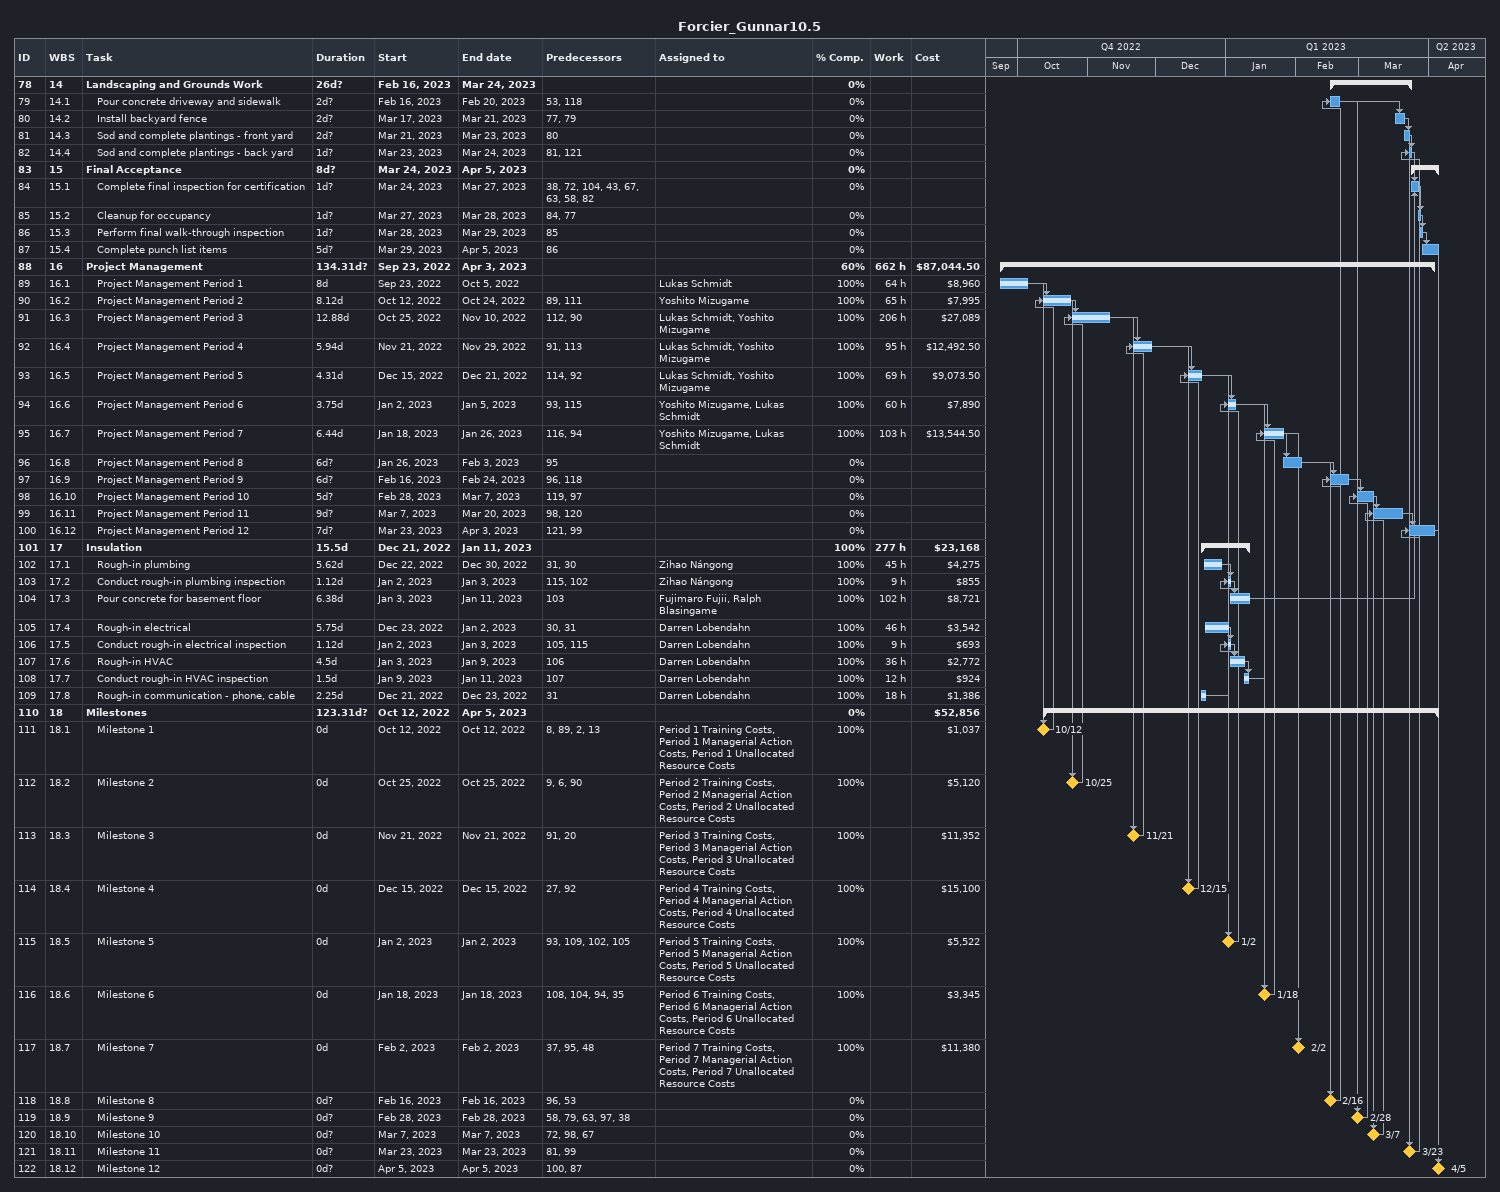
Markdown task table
Forcier_Gunnar10.5

| ID | WBS | Task | Duration | Start | Finish | Predecessors | Resources | % complete | Work (h) | Cost ($) |
|---|---|---|---|---|---|---|---|---|---|---|
| 78 | 14 | **Landscaping and Grounds Work** | 26d? | 2023-02-16 | 2023-03-24 |  |  | 0 |  |  |
| 79 | 14.1 | Pour concrete driveway and sidewalk | 2d? | 2023-02-16 | 2023-02-20 | 53, 118 |  | 0 |  |  |
| 80 | 14.2 | Install backyard fence | 2d? | 2023-03-17 | 2023-03-21 | 77, 79 |  | 0 |  |  |
| 81 | 14.3 | Sod and complete plantings - front yard | 2d? | 2023-03-21 | 2023-03-23 | 80 |  | 0 |  |  |
| 82 | 14.4 | Sod and complete plantings - back yard | 1d? | 2023-03-23 | 2023-03-24 | 81, 121 |  | 0 |  |  |
| 83 | 15 | **Final Acceptance** | 8d? | 2023-03-24 | 2023-04-05 |  |  | 0 |  |  |
| 84 | 15.1 | Complete final inspection for certification | 1d? | 2023-03-24 | 2023-03-27 | 38, 72, 104, 43, 67, 63, 58, 82 |  | 0 |  |  |
| 85 | 15.2 | Cleanup for occupancy | 1d? | 2023-03-27 | 2023-03-28 | 84, 77 |  | 0 |  |  |
| 86 | 15.3 | Perform final walk-through inspection | 1d? | 2023-03-28 | 2023-03-29 | 85 |  | 0 |  |  |
| 87 | 15.4 | Complete punch list items | 5d? | 2023-03-29 | 2023-04-05 | 86 |  | 0 |  |  |
| 88 | 16 | **Project Management** | 134.31d? | 2022-09-23 | 2023-04-03 |  |  | 60 | 662 | 87044.50 |
| 89 | 16.1 | Project Management Period 1 | 8d | 2022-09-23 | 2022-10-05 |  | Lukas Schmidt | 100 | 64 | 8960 |
| 90 | 16.2 | Project Management Period 2 | 8.12d | 2022-10-12 | 2022-10-24 | 89, 111 | Yoshito Mizugame | 100 | 65 | 7995 |
| 91 | 16.3 | Project Management Period 3 | 12.88d | 2022-10-25 | 2022-11-10 | 112, 90 | Lukas Schmidt, Yoshito Mizugame | 100 | 206 | 27089 |
| 92 | 16.4 | Project Management Period 4 | 5.94d | 2022-11-21 | 2022-11-29 | 91, 113 | Lukas Schmidt, Yoshito Mizugame | 100 | 95 | 12492.50 |
| 93 | 16.5 | Project Management Period 5 | 4.31d | 2022-12-15 | 2022-12-21 | 114, 92 | Lukas Schmidt, Yoshito Mizugame | 100 | 69 | 9073.50 |
| 94 | 16.6 | Project Management Period 6 | 3.75d | 2023-01-02 | 2023-01-05 | 93, 115 | Yoshito Mizugame, Lukas Schmidt | 100 | 60 | 7890 |
| 95 | 16.7 | Project Management Period 7 | 6.44d | 2023-01-18 | 2023-01-26 | 116, 94 | Yoshito Mizugame, Lukas Schmidt | 100 | 103 | 13544.50 |
| 96 | 16.8 | Project Management Period 8 | 6d? | 2023-01-26 | 2023-02-03 | 95 |  | 0 |  |  |
| 97 | 16.9 | Project Management Period 9 | 6d? | 2023-02-16 | 2023-02-24 | 96, 118 |  | 0 |  |  |
| 98 | 16.10 | Project Management Period 10 | 5d? | 2023-02-28 | 2023-03-07 | 119, 97 |  | 0 |  |  |
| 99 | 16.11 | Project Management Period 11 | 9d? | 2023-03-07 | 2023-03-20 | 98, 120 |  | 0 |  |  |
| 100 | 16.12 | Project Management Period 12 | 7d? | 2023-03-23 | 2023-04-03 | 121, 99 |  | 0 |  |  |
| 101 | 17 | **Insulation** | 15.5d | 2022-12-21 | 2023-01-11 |  |  | 100 | 277 | 23168 |
| 102 | 17.1 | Rough-in plumbing | 5.62d | 2022-12-22 | 2022-12-30 | 31, 30 | Zihao Nángong | 100 | 45 | 4275 |
| 103 | 17.2 | Conduct rough-in plumbing inspection | 1.12d | 2023-01-02 | 2023-01-03 | 115, 102 | Zihao Nángong | 100 | 9 | 855 |
| 104 | 17.3 | Pour concrete for basement floor | 6.38d | 2023-01-03 | 2023-01-11 | 103 | Fujimaro Fujii, Ralph Blasingame | 100 | 102 | 8721 |
| 105 | 17.4 | Rough-in electrical | 5.75d | 2022-12-23 | 2023-01-02 | 30, 31 | Darren Lobendahn | 100 | 46 | 3542 |
| 106 | 17.5 | Conduct rough-in electrical inspection | 1.12d | 2023-01-02 | 2023-01-03 | 105, 115 | Darren Lobendahn | 100 | 9 | 693 |
| 107 | 17.6 | Rough-in HVAC | 4.5d | 2023-01-03 | 2023-01-09 | 106 | Darren Lobendahn | 100 | 36 | 2772 |
| 108 | 17.7 | Conduct rough-in HVAC inspection | 1.5d | 2023-01-09 | 2023-01-11 | 107 | Darren Lobendahn | 100 | 12 | 924 |
| 109 | 17.8 | Rough-in communication - phone, cable | 2.25d | 2022-12-21 | 2022-12-23 | 31 | Darren Lobendahn | 100 | 18 | 1386 |
| 110 | 18 | **Milestones** | 123.31d? | 2022-10-12 | 2023-04-05 |  |  | 0 |  | 52856 |
| 111 | 18.1 | Milestone 1 | 0d | 2022-10-12 | 2022-10-12 | 8, 89, 2, 13 | Period 1 Training Costs, Period 1 Managerial Action Costs, Period 1 Unallocated Resource Costs | 100 |  | 1037 |
| 112 | 18.2 | Milestone 2 | 0d | 2022-10-25 | 2022-10-25 | 9, 6, 90 | Period 2 Training Costs, Period 2 Managerial Action Costs, Period 2 Unallocated Resource Costs | 100 |  | 5120 |
| 113 | 18.3 | Milestone 3 | 0d | 2022-11-21 | 2022-11-21 | 91, 20 | Period 3 Training Costs, Period 3 Managerial Action Costs, Period 3 Unallocated Resource Costs | 100 |  | 11352 |
| 114 | 18.4 | Milestone 4 | 0d | 2022-12-15 | 2022-12-15 | 27, 92 | Period 4 Training Costs, Period 4 Managerial Action Costs, Period 4 Unallocated Resource Costs | 100 |  | 15100 |
| 115 | 18.5 | Milestone 5 | 0d | 2023-01-02 | 2023-01-02 | 93, 109, 102, 105 | Period 5 Training Costs, Period 5 Managerial Action Costs, Period 5 Unallocated Resource Costs | 100 |  | 5522 |
| 116 | 18.6 | Milestone 6 | 0d | 2023-01-18 | 2023-01-18 | 108, 104, 94, 35 | Period 6 Training Costs, Period 6 Managerial Action Costs, Period 6 Unallocated Resource Costs | 100 |  | 3345 |
| 117 | 18.7 | Milestone 7 | 0d | 2023-02-02 | 2023-02-02 | 37, 95, 48 | Period 7 Training Costs, Period 7 Managerial Action Costs, Period 7 Unallocated Resource Costs | 100 |  | 11380 |
| 118 | 18.8 | Milestone 8 | 0d? | 2023-02-16 | 2023-02-16 | 96, 53 |  | 0 |  |  |
| 119 | 18.9 | Milestone 9 | 0d? | 2023-02-28 | 2023-02-28 | 58, 79, 63, 97, 38 |  | 0 |  |  |
| 120 | 18.10 | Milestone 10 | 0d? | 2023-03-07 | 2023-03-07 | 72, 98, 67 |  | 0 |  |  |
| 121 | 18.11 | Milestone 11 | 0d? | 2023-03-23 | 2023-03-23 | 81, 99 |  | 0 |  |  |
| 122 | 18.12 | Milestone 12 | 0d? | 2023-04-05 | 2023-04-05 | 100, 87 |  | 0 |  |  |
